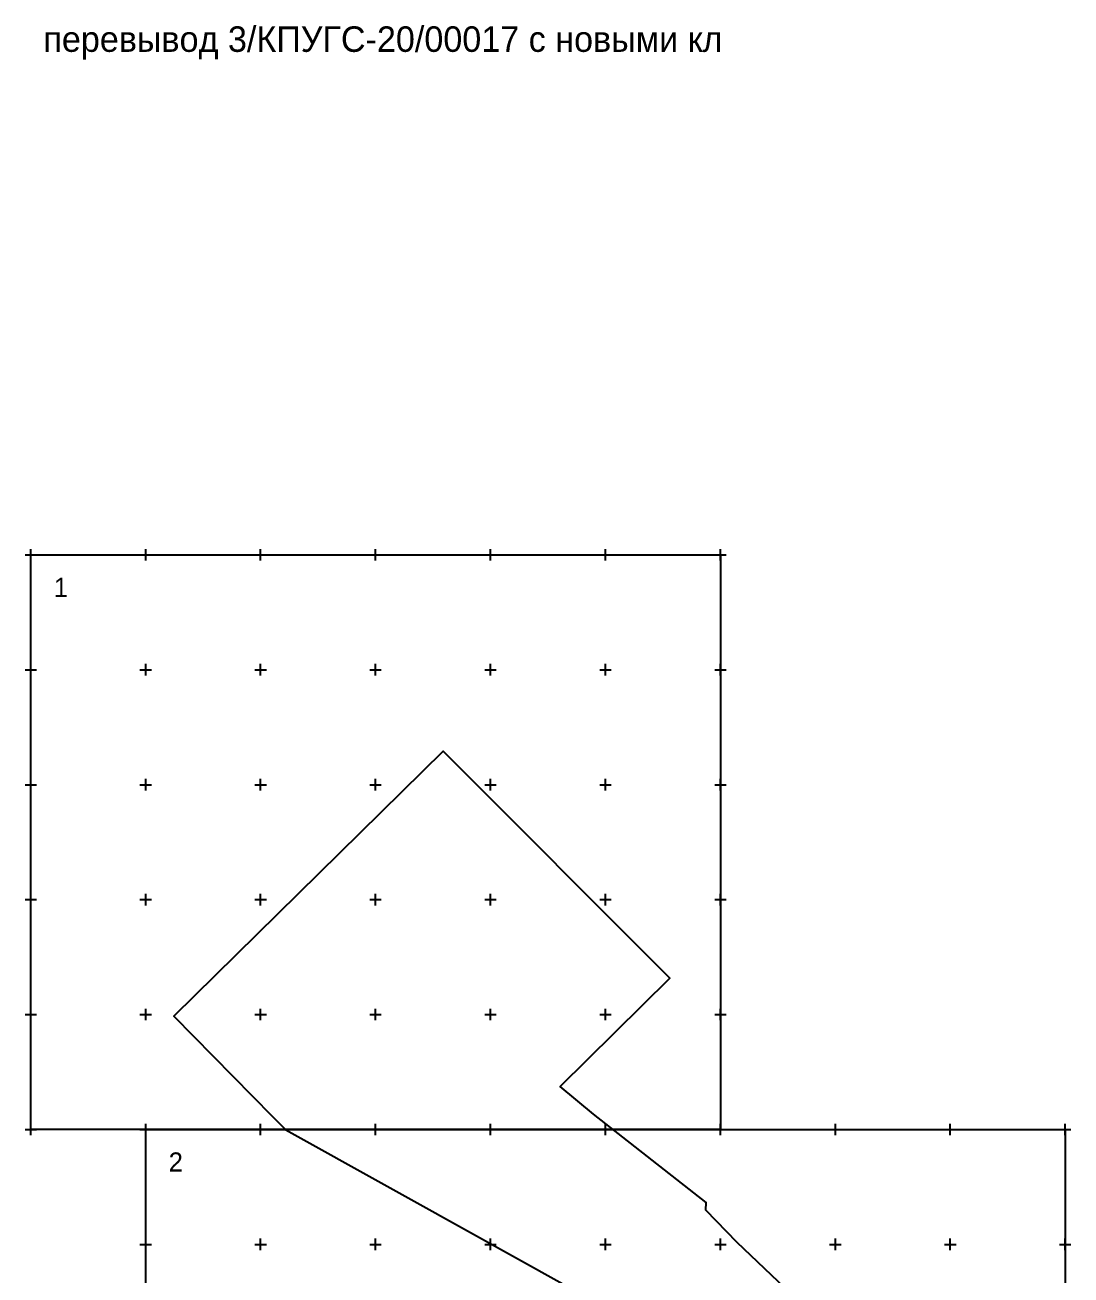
# Model space of a CAD drawing. Header units: metres. Extents: x 247 to 1002, y 2148 to 3231.
# Drawn here: x 297 to 752, y 2687 to 3231 of the extents above; entities that cross this region are included whole.
import ezdxf
from ezdxf.enums import TextEntityAlignment as Align

# ---------------------------------------------------------------- set-up
doc = ezdxf.new("R2010")
doc.units = ezdxf.units.M
doc.header["$MEASUREMENT"] = 0
for name, color, linetype, lineweight in [('Граница перевывода', 7, 'Continuous', 25), ('Координатные кресты', 7, 'Continuous', 25), ('Подписи рамок', 7, 'Continuous', 25), ('Рамки', 7, 'Continuous', 25)]:
    doc.layers.add(name, color=color, linetype=linetype, lineweight=lineweight)
doc.styles.add('Style-RUSSIAN_1251', font='RUSSIAN_1251.shx')

# ---------------------------------------------------------------- blocks, each defined once
blk = doc.blocks.new('KREST')
at = {"layer": 'Координатные кресты', "color": 7, "linetype": 'Continuous', "lineweight": 25}
for p, q in [((-2.5, 0), (2.5, 0)), ((0, -2.5), (0, 2.5))]:
    blk.add_line(p, q, dxfattribs=at)
blk = doc.blocks.new('KREST_1')
at = {"layer": 'Координатные кресты', "color": 7, "linetype": 'Continuous', "lineweight": 25}
for p, q in [((-2.5, 0), (2.5, 0)), ((0, -2.5), (0, 2.5))]:
    blk.add_line(p, q, dxfattribs=at)
blk = doc.blocks.new('KREST_2')
at = {"layer": 'Координатные кресты', "color": 7, "linetype": 'Continuous', "lineweight": 25}
for p, q in [((-2.5, 0), (2.5, 0)), ((0, -2.5), (0, 2.5))]:
    blk.add_line(p, q, dxfattribs=at)
blk = doc.blocks.new('KREST_3')
at = {"layer": 'Координатные кресты', "color": 7, "linetype": 'Continuous', "lineweight": 25}
for p, q in [((-2.5, 0), (2.5, 0)), ((0, -2.5), (0, 2.5))]:
    blk.add_line(p, q, dxfattribs=at)
blk = doc.blocks.new('KREST_4')
at = {"layer": 'Координатные кресты', "color": 7, "linetype": 'Continuous', "lineweight": 25}
for p, q in [((-2.5, 0), (2.5, 0)), ((0, -2.5), (0, 2.5))]:
    blk.add_line(p, q, dxfattribs=at)
blk = doc.blocks.new('KREST_5')
at = {"layer": 'Координатные кресты', "color": 7, "linetype": 'Continuous', "lineweight": 25}
for p, q in [((-2.5, 0), (2.5, 0)), ((0, -2.5), (0, 2.5))]:
    blk.add_line(p, q, dxfattribs=at)
blk = doc.blocks.new('KREST_6')
at = {"layer": 'Координатные кресты', "color": 7, "linetype": 'Continuous', "lineweight": 25}
for p, q in [((-2.5, 0), (2.5, 0)), ((0, -2.5), (0, 2.5))]:
    blk.add_line(p, q, dxfattribs=at)
blk = doc.blocks.new('KREST_7')
at = {"layer": 'Координатные кресты', "color": 7, "linetype": 'Continuous', "lineweight": 25}
for p, q in [((-2.5, 0), (2.5, 0)), ((0, -2.5), (0, 2.5))]:
    blk.add_line(p, q, dxfattribs=at)
blk = doc.blocks.new('KREST_8')
at = {"layer": 'Координатные кресты', "color": 7, "linetype": 'Continuous', "lineweight": 25}
for p, q in [((-2.5, 0), (2.5, 0)), ((0, -2.5), (0, 2.5))]:
    blk.add_line(p, q, dxfattribs=at)
blk = doc.blocks.new('KREST_9')
at = {"layer": 'Координатные кресты', "color": 7, "linetype": 'Continuous', "lineweight": 25}
for p, q in [((-2.5, 0), (2.5, 0)), ((0, -2.5), (0, 2.5))]:
    blk.add_line(p, q, dxfattribs=at)
blk = doc.blocks.new('KREST_10')
at = {"layer": 'Координатные кресты', "color": 7, "linetype": 'Continuous', "lineweight": 25}
for p, q in [((-2.5, 0), (2.5, 0)), ((0, -2.5), (0, 2.5))]:
    blk.add_line(p, q, dxfattribs=at)
blk = doc.blocks.new('KREST_11')
at = {"layer": 'Координатные кресты', "color": 7, "linetype": 'Continuous', "lineweight": 25}
for p, q in [((-2.5, 0), (2.5, 0)), ((0, -2.5), (0, 2.5))]:
    blk.add_line(p, q, dxfattribs=at)
blk = doc.blocks.new('KREST_12')
at = {"layer": 'Координатные кресты', "color": 7, "linetype": 'Continuous', "lineweight": 25}
for p, q in [((-2.5, 0), (2.5, 0)), ((0, -2.5), (0, 2.5))]:
    blk.add_line(p, q, dxfattribs=at)
blk = doc.blocks.new('KREST_13')
at = {"layer": 'Координатные кресты', "color": 7, "linetype": 'Continuous', "lineweight": 25}
for p, q in [((-2.5, 0), (2.5, 0)), ((0, -2.5), (0, 2.5))]:
    blk.add_line(p, q, dxfattribs=at)
blk = doc.blocks.new('KREST_14')
at = {"layer": 'Координатные кресты', "color": 7, "linetype": 'Continuous', "lineweight": 25}
for p, q in [((-2.5, 0), (2.5, 0)), ((0, -2.5), (0, 2.5))]:
    blk.add_line(p, q, dxfattribs=at)
blk = doc.blocks.new('KREST_15')
at = {"layer": 'Координатные кресты', "color": 7, "linetype": 'Continuous', "lineweight": 25}
for p, q in [((-2.5, 0), (2.5, 0)), ((0, -2.5), (0, 2.5))]:
    blk.add_line(p, q, dxfattribs=at)
blk = doc.blocks.new('KREST_16')
at = {"layer": 'Координатные кресты', "color": 7, "linetype": 'Continuous', "lineweight": 25}
for p, q in [((-2.5, 0), (2.5, 0)), ((0, -2.5), (0, 2.5))]:
    blk.add_line(p, q, dxfattribs=at)
blk = doc.blocks.new('KREST_17')
at = {"layer": 'Координатные кресты', "color": 7, "linetype": 'Continuous', "lineweight": 25}
for p, q in [((-2.5, 0), (2.5, 0)), ((0, -2.5), (0, 2.5))]:
    blk.add_line(p, q, dxfattribs=at)
blk = doc.blocks.new('KREST_18')
at = {"layer": 'Координатные кресты', "color": 7, "linetype": 'Continuous', "lineweight": 25}
for p, q in [((-2.5, 0), (2.5, 0)), ((0, -2.5), (0, 2.5))]:
    blk.add_line(p, q, dxfattribs=at)
blk = doc.blocks.new('KREST_19')
at = {"layer": 'Координатные кресты', "color": 7, "linetype": 'Continuous', "lineweight": 25}
for p, q in [((-2.5, 0), (2.5, 0)), ((0, -2.5), (0, 2.5))]:
    blk.add_line(p, q, dxfattribs=at)
blk = doc.blocks.new('KREST_20')
at = {"layer": 'Координатные кресты', "color": 7, "linetype": 'Continuous', "lineweight": 25}
for p, q in [((-2.5, 0), (2.5, 0)), ((0, -2.5), (0, 2.5))]:
    blk.add_line(p, q, dxfattribs=at)
blk = doc.blocks.new('KREST_21')
at = {"layer": 'Координатные кресты', "color": 7, "linetype": 'Continuous', "lineweight": 25}
for p, q in [((-2.5, 0), (2.5, 0)), ((0, -2.5), (0, 2.5))]:
    blk.add_line(p, q, dxfattribs=at)
blk = doc.blocks.new('KREST_22')
at = {"layer": 'Координатные кресты', "color": 7, "linetype": 'Continuous', "lineweight": 25}
for p, q in [((-2.5, 0), (2.5, 0)), ((0, -2.5), (0, 2.5))]:
    blk.add_line(p, q, dxfattribs=at)
blk = doc.blocks.new('KREST_23')
at = {"layer": 'Координатные кресты', "color": 7, "linetype": 'Continuous', "lineweight": 25}
for p, q in [((-2.5, 0), (2.5, 0)), ((0, -2.5), (0, 2.5))]:
    blk.add_line(p, q, dxfattribs=at)
blk = doc.blocks.new('KREST_24')
at = {"layer": 'Координатные кресты', "color": 7, "linetype": 'Continuous', "lineweight": 25}
for p, q in [((-2.5, 0), (2.5, 0)), ((0, -2.5), (0, 2.5))]:
    blk.add_line(p, q, dxfattribs=at)
blk = doc.blocks.new('KREST_25')
at = {"layer": 'Координатные кресты', "color": 7, "linetype": 'Continuous', "lineweight": 25}
for p, q in [((-2.5, 0), (2.5, 0)), ((0, -2.5), (0, 2.5))]:
    blk.add_line(p, q, dxfattribs=at)
blk = doc.blocks.new('KREST_26')
at = {"layer": 'Координатные кресты', "color": 7, "linetype": 'Continuous', "lineweight": 25}
for p, q in [((-2.5, 0), (2.5, 0)), ((0, -2.5), (0, 2.5))]:
    blk.add_line(p, q, dxfattribs=at)
blk = doc.blocks.new('KREST_27')
at = {"layer": 'Координатные кресты', "color": 7, "linetype": 'Continuous', "lineweight": 25}
for p, q in [((-2.5, 0), (2.5, 0)), ((0, -2.5), (0, 2.5))]:
    blk.add_line(p, q, dxfattribs=at)
blk = doc.blocks.new('KREST_28')
at = {"layer": 'Координатные кресты', "color": 7, "linetype": 'Continuous', "lineweight": 25}
for p, q in [((-2.5, 0), (2.5, 0)), ((0, -2.5), (0, 2.5))]:
    blk.add_line(p, q, dxfattribs=at)
blk = doc.blocks.new('KREST_29')
at = {"layer": 'Координатные кресты', "color": 7, "linetype": 'Continuous', "lineweight": 25}
for p, q in [((-2.5, 0), (2.5, 0)), ((0, -2.5), (0, 2.5))]:
    blk.add_line(p, q, dxfattribs=at)
blk = doc.blocks.new('KREST_30')
at = {"layer": 'Координатные кресты', "color": 7, "linetype": 'Continuous', "lineweight": 25}
for p, q in [((-2.5, 0), (2.5, 0)), ((0, -2.5), (0, 2.5))]:
    blk.add_line(p, q, dxfattribs=at)
blk = doc.blocks.new('KREST_31')
at = {"layer": 'Координатные кресты', "color": 7, "linetype": 'Continuous', "lineweight": 25}
for p, q in [((-2.5, 0), (2.5, 0)), ((0, -2.5), (0, 2.5))]:
    blk.add_line(p, q, dxfattribs=at)
blk = doc.blocks.new('KREST_32')
at = {"layer": 'Координатные кресты', "color": 7, "linetype": 'Continuous', "lineweight": 25}
for p, q in [((-2.5, 0), (2.5, 0)), ((0, -2.5), (0, 2.5))]:
    blk.add_line(p, q, dxfattribs=at)
blk = doc.blocks.new('KREST_33')
at = {"layer": 'Координатные кресты', "color": 7, "linetype": 'Continuous', "lineweight": 25}
for p, q in [((-2.5, 0), (2.5, 0)), ((0, -2.5), (0, 2.5))]:
    blk.add_line(p, q, dxfattribs=at)
blk = doc.blocks.new('KREST_34')
at = {"layer": 'Координатные кресты', "color": 7, "linetype": 'Continuous', "lineweight": 25}
for p, q in [((-2.5, 0), (2.5, 0)), ((0, -2.5), (0, 2.5))]:
    blk.add_line(p, q, dxfattribs=at)
blk = doc.blocks.new('KREST_35')
at = {"layer": 'Координатные кресты', "color": 7, "linetype": 'Continuous', "lineweight": 25}
for p, q in [((-2.5, 0), (2.5, 0)), ((0, -2.5), (0, 2.5))]:
    blk.add_line(p, q, dxfattribs=at)
blk = doc.blocks.new('KREST_36')
at = {"layer": 'Координатные кресты', "color": 7, "linetype": 'Continuous', "lineweight": 25}
for p, q in [((-2.5, 0), (2.5, 0)), ((0, -2.5), (0, 2.5))]:
    blk.add_line(p, q, dxfattribs=at)
blk = doc.blocks.new('KREST_37')
at = {"layer": 'Координатные кресты', "color": 7, "linetype": 'Continuous', "lineweight": 25}
for p, q in [((-2.5, 0), (2.5, 0)), ((0, -2.5), (0, 2.5))]:
    blk.add_line(p, q, dxfattribs=at)
blk = doc.blocks.new('KREST_38')
at = {"layer": 'Координатные кресты', "color": 7, "linetype": 'Continuous', "lineweight": 25}
for p, q in [((-2.5, 0), (2.5, 0)), ((0, -2.5), (0, 2.5))]:
    blk.add_line(p, q, dxfattribs=at)
blk = doc.blocks.new('KREST_39')
at = {"layer": 'Координатные кресты', "color": 7, "linetype": 'Continuous', "lineweight": 25}
for p, q in [((-2.5, 0), (2.5, 0)), ((0, -2.5), (0, 2.5))]:
    blk.add_line(p, q, dxfattribs=at)
blk = doc.blocks.new('KREST_40')
at = {"layer": 'Координатные кресты', "color": 7, "linetype": 'Continuous', "lineweight": 25}
for p, q in [((-2.5, 0), (2.5, 0)), ((0, -2.5), (0, 2.5))]:
    blk.add_line(p, q, dxfattribs=at)
blk = doc.blocks.new('KREST_41')
at = {"layer": 'Координатные кресты', "color": 7, "linetype": 'Continuous', "lineweight": 25}
for p, q in [((-2.5, 0), (2.5, 0)), ((0, -2.5), (0, 2.5))]:
    blk.add_line(p, q, dxfattribs=at)
blk = doc.blocks.new('KREST_46')
at = {"layer": 'Координатные кресты', "color": 7, "linetype": 'Continuous', "lineweight": 25}
for p, q in [((-2.5, 0), (2.5, 0)), ((0, -2.5), (0, 2.5))]:
    blk.add_line(p, q, dxfattribs=at)
blk = doc.blocks.new('KREST_51')
at = {"layer": 'Координатные кресты', "color": 7, "linetype": 'Continuous', "lineweight": 25}
for p, q in [((-2.5, 0), (2.5, 0)), ((0, -2.5), (0, 2.5))]:
    blk.add_line(p, q, dxfattribs=at)
blk = doc.blocks.new('KREST_56')
at = {"layer": 'Координатные кресты', "color": 7, "linetype": 'Continuous', "lineweight": 25}
for p, q in [((-2.5, 0), (2.5, 0)), ((0, -2.5), (0, 2.5))]:
    blk.add_line(p, q, dxfattribs=at)
blk = doc.blocks.new('KREST_61')
at = {"layer": 'Координатные кресты', "color": 7, "linetype": 'Continuous', "lineweight": 25}
for p, q in [((-2.5, 0), (2.5, 0)), ((0, -2.5), (0, 2.5))]:
    blk.add_line(p, q, dxfattribs=at)
blk = doc.blocks.new('KREST_66')
at = {"layer": 'Координатные кресты', "color": 7, "linetype": 'Continuous', "lineweight": 25}
for p, q in [((-2.5, 0), (2.5, 0)), ((0, -2.5), (0, 2.5))]:
    blk.add_line(p, q, dxfattribs=at)
blk = doc.blocks.new('KREST_71')
at = {"layer": 'Координатные кресты', "color": 7, "linetype": 'Continuous', "lineweight": 25}
for p, q in [((-2.5, 0), (2.5, 0)), ((0, -2.5), (0, 2.5))]:
    blk.add_line(p, q, dxfattribs=at)
blk = doc.blocks.new('KREST_76')
at = {"layer": 'Координатные кресты', "color": 7, "linetype": 'Continuous', "lineweight": 25}
for p, q in [((-2.5, 0), (2.5, 0)), ((0, -2.5), (0, 2.5))]:
    blk.add_line(p, q, dxfattribs=at)
blk = doc.blocks.new('KREST_77')
at = {"layer": 'Координатные кресты', "color": 7, "linetype": 'Continuous', "lineweight": 25}
for p, q in [((-2.5, 0), (2.5, 0)), ((0, -2.5), (0, 2.5))]:
    blk.add_line(p, q, dxfattribs=at)
blk = doc.blocks.new('KREST_82')
at = {"layer": 'Координатные кресты', "color": 7, "linetype": 'Continuous', "lineweight": 25}
for p, q in [((-2.5, 0), (2.5, 0)), ((0, -2.5), (0, 2.5))]:
    blk.add_line(p, q, dxfattribs=at)
blk = doc.blocks.new('KREST_83')
at = {"layer": 'Координатные кресты', "color": 7, "linetype": 'Continuous', "lineweight": 25}
for p, q in [((-2.5, 0), (2.5, 0)), ((0, -2.5), (0, 2.5))]:
    blk.add_line(p, q, dxfattribs=at)
blk = doc.blocks.new('KREST_88')
at = {"layer": 'Координатные кресты', "color": 7, "linetype": 'Continuous', "lineweight": 25}
for p, q in [((-2.5, 0), (2.5, 0)), ((0, -2.5), (0, 2.5))]:
    blk.add_line(p, q, dxfattribs=at)
blk = doc.blocks.new('KREST_89')
at = {"layer": 'Координатные кресты', "color": 7, "linetype": 'Continuous', "lineweight": 25}
for p, q in [((-2.5, 0), (2.5, 0)), ((0, -2.5), (0, 2.5))]:
    blk.add_line(p, q, dxfattribs=at)

msp = doc.modelspace()

# ---------------------------------------------------------------- linework, layer by layer
at = {"layer": 'Граница перевывода', "color": 1, "linetype": 'Continuous', "lineweight": 25, "flags": 128}
msp.add_lwpolyline([(643.135, 2666.786), (607.345, 2700.81), (593.62, 2714.89), (593.74, 2718.15), (544.733, 2756.612), (530.336, 2768.614), (577.949, 2815.799), (479.349, 2914.646), (362.244, 2799.286), (404.993, 2755.831), (410.902, 2749.824), (543.26, 2676.342)], dxfattribs=at)
at = {"layer": 'Рамки', "color": 2, "linetype": 'Continuous', "lineweight": 25, "flags": 128}
for points in [[(300, 2750), (300, 3000), (600, 3000), (600, 2750), (300, 2750)], [(350, 2500), (350, 2750), (750, 2750), (750, 2500), (350, 2500)]]:
    msp.add_lwpolyline(points, dxfattribs=at)

# ---------------------------------------------------------------- block references
at = {"layer": 'Координатные кресты', "color": 7, "linetype": 'Continuous', "lineweight": 25}
for name, p in [('KREST_5', (300, 3000)), ('KREST_11', (350, 3000)), ('KREST_17', (400, 3000)), ('KREST_23', (450, 3000)), ('KREST_29', (500, 3000)), ('KREST_35', (550, 3000)), ('KREST_41', (600, 3000)), ('KREST_4', (300, 2950)), ('KREST_10', (350, 2950)), ('KREST_16', (400, 2950)), ('KREST_22', (450, 2950)), ('KREST_28', (500, 2950)), ('KREST_34', (550, 2950)), ('KREST_40', (600, 2950)), ('KREST_3', (300, 2900)), ('KREST_9', (350, 2900)), ('KREST_15', (400, 2900)), ('KREST_21', (450, 2900)), ('KREST_27', (500, 2900)), ('KREST_33', (550, 2900)), ('KREST_39', (600, 2900)), ('KREST_2', (300, 2850)), ('KREST_8', (350, 2850)), ('KREST_14', (400, 2850)), ('KREST_20', (450, 2850)), ('KREST_26', (500, 2850)), ('KREST_32', (550, 2850)), ('KREST_38', (600, 2850)), ('KREST_1', (300, 2800)), ('KREST_7', (350, 2800)), ('KREST_13', (400, 2800)), ('KREST_19', (450, 2800)), ('KREST_25', (500, 2800)), ('KREST_31', (550, 2800)), ('KREST_37', (600, 2800)), ('KREST', (300, 2750)), ('KREST_6', (350, 2750)), ('KREST_12', (400, 2750)), ('KREST_18', (450, 2750)), ('KREST_24', (500, 2750)), ('KREST_30', (550, 2750)), ('KREST_36', (600, 2750)), ('KREST_77', (650, 2750)), ('KREST_83', (700, 2750)), ('KREST_89', (750, 2750)), ('KREST_46', (350, 2700)), ('KREST_51', (400, 2700)), ('KREST_56', (450, 2700)), ('KREST_61', (500, 2700)), ('KREST_66', (550, 2700)), ('KREST_71', (600, 2700)), ('KREST_76', (650, 2700)), ('KREST_82', (700, 2700)), ('KREST_88', (750, 2700))]:
    msp.add_blockref(name, p, dxfattribs=at)

# ---------------------------------------------------------------- texts
at = {"layer": 'Граница перевывода', "color": 4, "linetype": 'Continuous', "lineweight": 25, "style": 'Style-RUSSIAN_1251'}
msp.add_text('перевывод 3/КПУГС-20/00017 с новыми кл', height=11.0976, dxfattribs=at).set_placement((305.507, 3229.919), align=Align.TOP_LEFT)
at = {"layer": 'Подписи рамок', "color": 5, "linetype": 'Continuous', "lineweight": 25, "style": 'Style-RUSSIAN_1251'}
for s, p in [('1', (310, 2990)), ('2', (360, 2740))]:
    msp.add_text(s, height=8.333, dxfattribs=at).set_placement(p, align=Align.TOP_LEFT)

doc.saveas('drawing.dxf')
